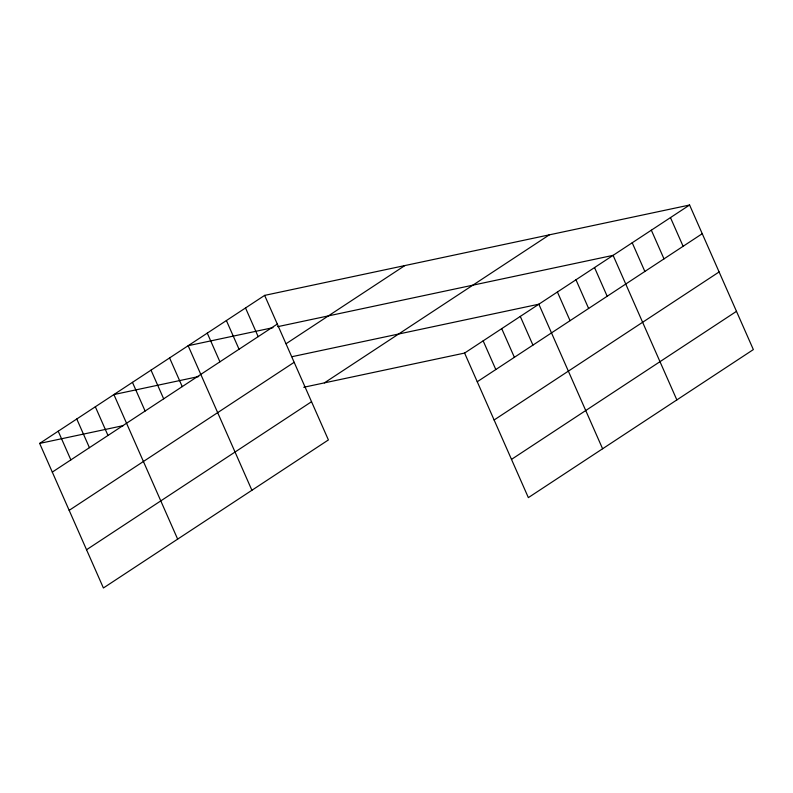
<?xml version="1.0" encoding="UTF-8"?>
<svg xmlns="http://www.w3.org/2000/svg" width="793" height="793" viewBox="0 0 793 793"><rect width="100%" height="100%" fill="white"/><g stroke="black" fill="none" stroke-linecap="round" stroke-linejoin="round"><path stroke-width="1.19" d="M264.644 295.383L328.401 439.937L103.407 587.98L39.65 443.416L264.644 295.383L689.593 205.02L753.35 349.584L528.356 497.617L464.599 353.063L303.729 387.271M52.298 472.103L277.292 324.069M286.095 343.716L404.876 265.556M69.169 510.345L294.163 362.302M324.367 382.88L549.361 234.837M86.546 549.737L311.54 401.704M464.599 353.063L689.593 205.02M477.247 381.75L702.241 233.707M494.118 419.983L719.112 271.949M511.495 459.385L736.489 311.342M272.99 327.668L188.149 345.708L251.906 490.272M277.709 326.666L613.098 255.356L676.855 399.92M198.746 376.526L113.895 394.567L177.652 539.121M291.973 356.701L538.843 304.205L602.601 448.769M39.65 443.416L123.321 425.623M670.462 217.609L683.12 246.296M651.34 230.188L663.999 258.875M632.219 242.777L644.868 271.464M594.532 267.568L607.18 296.255M575.966 279.78L588.624 308.467M557.41 291.993L570.058 320.679M520.287 316.417L532.936 345.114M501.721 328.639L514.379 357.326M483.155 340.851L495.813 369.538M245.523 307.962L258.171 336.648M226.392 320.541L239.05 349.237M207.27 333.129L219.919 361.816M169.583 357.921L182.241 386.617M151.017 370.133L163.675 398.829M132.461 382.355L145.109 411.042M95.338 406.779L107.987 435.466M76.772 418.991L89.431 447.678M58.216 431.204L70.864 459.89"/></g></svg>
